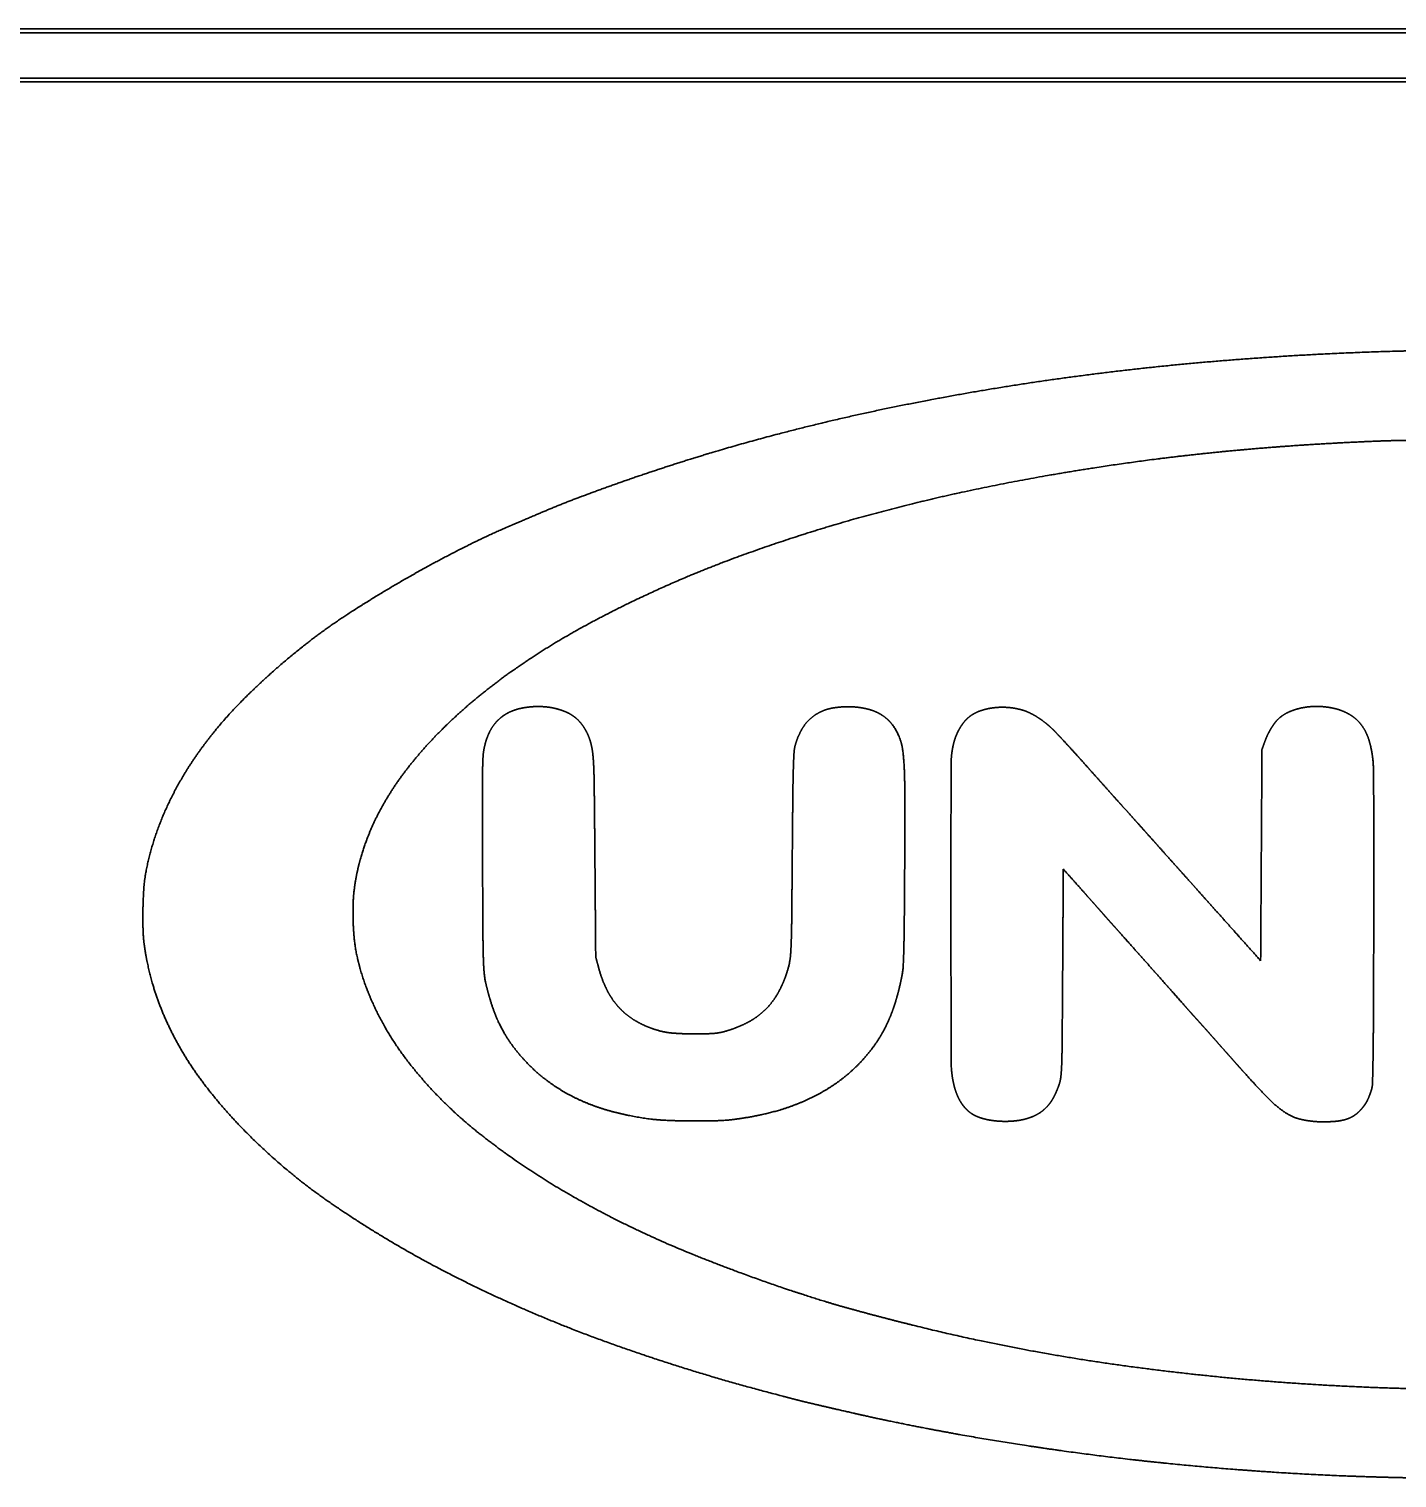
# Model space of a CAD drawing. Extents: x 6336 to 10269, y -393 to 3204.
# Drawn here: x 8707.5 to 8797.9, y 1992.8 to 2088.5 of the extents above; entities that cross this region are included whole.
import ezdxf

# ---------------------------------------------------------------- set-up
doc = ezdxf.new("R2010")
doc.units = 0
doc.header["$LTSCALE"] = 5
doc.layers.add('1', color=7, linetype='CONTINUOUS', true_color=0xffffff)

msp = doc.modelspace()

# ---------------------------------------------------------------- linework, layer by layer
at = {"layer": '1', "color": 7, "linetype": 'Continuous', "lineweight": 35}
for p, q in [((8431.073, 2088.276), (9175.073, 2088.276)), ((8567.073, 2088.526), (9039.073, 2088.526)), ((8567.073, 2085.276), (9039.073, 2085.276)), ((9036.573, 2085.026), (8569.573, 2085.026))]:
    msp.add_line(p, q, dxfattribs=at)
for points, weights, knots in [([(8799.584, 1992.8), (8797.006, 1992.836), (8794.429, 1992.923), (8789.472, 1993.189), (8787.092, 1993.36), (8782.364, 1993.787), (8780.016, 1994.044), (8775.369, 1994.64), (8773.071, 1994.98), (8768.539, 1995.739), (8766.307, 1996.159), (8763.598, 1996.727), (8763.113, 1996.833), (8762.001, 1997.082), (8761.373, 1997.225), (8760.143, 1997.508), (8759.54, 1997.649), (8758.592, 1997.874), (8758.247, 1997.96), (8757.808, 1998.077), (8757.712, 1998.102), (8757.49, 1998.161), (8757.363, 1998.195), (8757.101, 1998.264), (8756.966, 1998.299), (8756.709, 1998.367), (8756.586, 1998.399), (8752.752, 1999.406), (8749.088, 2000.548), (8742.168, 2003.058), (8738.932, 2004.453), (8732.979, 2007.446), (8730.272, 2009.038), (8727.675, 2010.804), (8725.44, 2012.324), (8723.372, 2014.067), (8720.614, 2016.926), (8719.789, 2017.891), (8718.324, 2019.832), (8717.699, 2020.812), (8717.153, 2021.839), (8716.639, 2022.805), (8716.208, 2023.811), (8715.864, 2024.849), (8715.527, 2025.865), (8715.283, 2026.906), (8715.086, 2028.307), (8715.058, 2028.649), (8715.035, 2029.457), (8715.032, 2029.922), (8715.049, 2030.848), (8715.068, 2031.309), (8715.119, 2032.1), (8715.16, 2032.428), (8715.477, 2034.124), (8715.887, 2035.456), (8716.445, 2036.734), (8717.029, 2038.07), (8717.741, 2039.343), (8718.576, 2040.538), (8719.497, 2041.857), (8720.531, 2043.09), (8722.963, 2045.521), (8724.333, 2046.735), (8726.712, 2048.602), (8727.685, 2049.295), (8729.895, 2050.723), (8731.121, 2051.471), (8733.644, 2052.918), (8734.94, 2053.617), (8737.425, 2054.873), (8738.616, 2055.421), (8739.903, 2055.956), (8739.979, 2055.988), (8740.158, 2056.064), (8740.262, 2056.108), (8740.476, 2056.199), (8740.587, 2056.246), (8740.801, 2056.338), (8740.903, 2056.382), (8741.953, 2056.835), (8742.91, 2057.221), (8745.011, 2058.014), (8746.153, 2058.427), (8748.511, 2059.241), (8749.728, 2059.642), (8752.134, 2060.399), (8753.323, 2060.754), (8757.765, 2062.004), (8761.043, 2062.804), (8767.813, 2064.203), (8771.298, 2064.813), (8778.455, 2065.839), (8782.123, 2066.256), (8789.619, 2066.886), (8793.444, 2067.106), (8798.261, 2067.256), (8799.249, 2067.272), (8801.697, 2067.275), (8803.157, 2067.27), (8806.083, 2067.245), (8807.549, 2067.226), (8810.041, 2067.18), (8811.066, 2067.147), (8812.09, 2067.1)], [0.500004854728, 0.499939889506, 0.499939889506, 0.499949469975, 0.499949469975, 0.499945977754, 0.499945977754, 0.499944058016, 0.499944058016, 0.49993518818, 0.49993518818, 0.499997057143, 0.499997057143, 0.50000316295, 0.50000316295, 0.500003481901, 0.500003481901, 0.499974660536, 0.499974660536, 0.500004802087, 0.500004802087, 0.500004844805, 0.500004844805, 0.500004844967, 0.500004844967, 0.500004837447, 0.500004837447, 0.499658046135, 0.499658046135, 0.499425697222, 0.499425697222, 0.499285158924, 0.499285158924, 0.500004854728, 0.498238683279, 0.498238683279, 0.499395042737, 0.499395042737, 0.498971856289, 0.498971856289, 0.500004854728, 0.498818212758, 0.498818212758, 0.500004854728, 0.498645771925, 0.498645771925, 0.499487612502, 0.499487612502, 0.49991562254, 0.49991562254, 0.499916760171, 0.499916760171, 0.499397295812, 0.499397295812, 0.497863105648, 0.497863105648, 0.500004854728, 0.498375725653, 0.498375725653, 0.500004854728, 0.498712341234, 0.498712341234, 0.499407702043, 0.499407702043, 0.499655397407, 0.499655397407, 0.49988774415, 0.49988774415, 0.499890187037, 0.499890187037, 0.499775603889, 0.499775603889, 0.500003518014, 0.500003518014, 0.500004634309, 0.500004634309, 0.500004638885, 0.500004638885, 0.500004505274, 0.500004505274, 0.49991562254, 0.49991562254, 0.499970917309, 0.499970917309, 0.499973244589, 0.499973244589, 0.499966461286, 0.499966461286, 0.499796741532, 0.499796741532, 0.499848360399, 0.499848360399, 0.499860981144, 0.499860981144, 0.499889749567, 0.499889749567, 0.499967615996, 0.499967615996, 0.500000905142, 0.500000905142, 0.500000826871, 0.500000826871, 0.49997285783, 0.49997285783, 0.500004854728], [0, 0, 0, 0, 0.037389, 0.037389, 0.071983, 0.071983, 0.106223, 0.106223, 0.139904, 0.139904, 0.172825, 0.172825, 0.180019, 0.180019, 0.189349, 0.189349, 0.198314, 0.198314, 0.203471, 0.203471, 0.204903, 0.204903, 0.206806, 0.206806, 0.208827, 0.208827, 0.210662, 0.210662, 0.266243, 0.266243, 0.317213, 0.317213, 0.362575, 0.362575, 0.362575, 0.40149, 0.40149, 0.419738, 0.419738, 0.43642, 0.43642, 0.43642, 0.452082, 0.452082, 0.452082, 0.467354, 0.467354, 0.472258, 0.472258, 0.478879, 0.478879, 0.485456, 0.485456, 0.490171, 0.490171, 0.509932, 0.509932, 0.509932, 0.530538, 0.530538, 0.530538, 0.55321, 0.55321, 0.578968, 0.578968, 0.595774, 0.595774, 0.615971, 0.615971, 0.636674, 0.636674, 0.655104, 0.655104, 0.656263, 0.656263, 0.657841, 0.657841, 0.659538, 0.659538, 0.661104, 0.661104, 0.675604, 0.675604, 0.692659, 0.692659, 0.71066, 0.71066, 0.728086, 0.728086, 0.775469, 0.775469, 0.825141, 0.825141, 0.876945, 0.876945, 0.930699, 0.930699, 0.944566, 0.944566, 0.96504, 0.96504, 0.985616, 0.985616, 1, 1, 1, 1]), ([(8796.554, 2061.297), (8795.142, 2061.24), (8793.73, 2061.167), (8790.95, 2060.993), (8789.581, 2060.891), (8786.882, 2060.657), (8785.552, 2060.526), (8782.927, 2060.233), (8781.632, 2060.071), (8777.221, 2059.461), (8774.116, 2058.934), (8768.124, 2057.729), (8765.241, 2057.039), (8759.72, 2055.501), (8757.084, 2054.654), (8752.076, 2052.827), (8749.714, 2051.83), (8746.061, 2050.073), (8744.739, 2049.382), (8742.252, 2047.976), (8741.093, 2047.254), (8738.921, 2045.767), (8737.911, 2045.004), (8736.021, 2043.433), (8735.148, 2042.622), (8733.591, 2041.003), (8732.907, 2040.2), (8731.689, 2038.583), (8731.166, 2037.765), (8730.709, 2036.908), (8730.28, 2036.106), (8729.919, 2035.271), (8729.629, 2034.408), (8729.349, 2033.576), (8729.147, 2032.722), (8728.976, 2031.507), (8728.945, 2031.159), (8728.918, 2030.406), (8728.917, 2030.002), (8728.941, 2029.198), (8728.967, 2028.797), (8729.039, 2028.059), (8729.091, 2027.723), (8729.296, 2026.744), (8729.475, 2026.109), (8729.928, 2024.836), (8730.198, 2024.2), (8730.821, 2022.939), (8731.174, 2022.317), (8731.958, 2021.101), (8732.387, 2020.508), (8734.171, 2018.297), (8735.671, 2016.815), (8737.329, 2015.511), (8739.236, 2014.01), (8741.248, 2012.655), (8745.772, 2010.072), (8748.272, 2008.85), (8753.771, 2006.587), (8756.747, 2005.513), (8760.419, 2004.365), (8761.075, 2004.172), (8762.575, 2003.758), (8763.417, 2003.533), (8765.15, 2003.084), (8766.041, 2002.862), (8767.745, 2002.45), (8768.559, 2002.263), (8772.886, 2001.315), (8776.425, 2000.687), (8783.752, 1999.69), (8787.533, 1999.305), (8795.211, 1998.787), (8799.105, 1998.654), (8806.881, 1998.646), (8810.759, 1998.773), (8815.706, 1999.101), (8816.781, 1999.185), (8819.043, 1999.387), (8820.23, 1999.504), (8822.562, 1999.753), (8823.707, 1999.886), (8825.792, 2000.145), (8826.731, 2000.277), (8827.822, 2000.447), (8827.976, 2000.471), (8828.289, 2000.519), (8828.448, 2000.544), (8828.75, 2000.59), (8828.892, 2000.612), (8829.13, 2000.648), (8829.225, 2000.663), (8829.401, 2000.689), (8829.483, 2000.702), (8829.658, 2000.729), (8829.751, 2000.744), (8829.936, 2000.774), (8830.027, 2000.789), (8830.19, 2000.816), (8830.263, 2000.828), (8831.8, 2001.096), (8833.262, 2001.368), (8836.026, 2001.916), (8837.327, 2002.196), (8839.896, 2002.794), (8841.164, 2003.111), (8843.792, 2003.816), (8845.152, 2004.2), (8846.8, 2004.69), (8847.092, 2004.781), (8847.891, 2005.046), (8848.399, 2005.215), (8849.43, 2005.564), (8849.953, 2005.742), (8850.861, 2006.056), (8851.246, 2006.193), (8852.465, 2006.637), (8853.296, 2006.956), (8854.959, 2007.627), (8855.792, 2007.979), (8857.411, 2008.693), (8858.196, 2009.055), (8859.671, 2009.764), (8860.358, 2010.115), (8861.532, 2010.748), (8862.025, 2011.019), (8862.926, 2011.524), (8863.333, 2011.759), (8864.104, 2012.217), (8864.467, 2012.44), (8865.186, 2012.897), (8865.543, 2013.13), (8867.38, 2014.374), (8868.8, 2015.468), (8870.15, 2016.648), (8871.339, 2017.687), (8872.43, 2018.829), (8873.413, 2020.065), (8874.292, 2021.169), (8875.054, 2022.357), (8875.689, 2023.618), (8876.28, 2024.788), (8876.715, 2026.024), (8877.054, 2027.614), (8877.103, 2027.926), (8877.171, 2028.64), (8877.199, 2029.042), (8877.231, 2029.849), (8877.236, 2030.254), (8877.224, 2030.987), (8877.201, 2031.314), (8877.075, 2032.352), (8876.933, 2033.055), (8876.536, 2034.454), (8876.284, 2035.147), (8875.665, 2036.531), (8875.3, 2037.219), (8874.445, 2038.598), (8873.964, 2039.289), (8873.235, 2040.225), (8873.013, 2040.487), (8872.442, 2041.111), (8872.097, 2041.478), (8871.393, 2042.206), (8871.034, 2042.568), (8870.401, 2043.188), (8870.125, 2043.442), (8867.438, 2045.749), (8864.827, 2047.539), (8862.039, 2049.038), (8858.788, 2050.784), (8855.426, 2052.305), (8848.068, 2055.044), (8844.087, 2056.256), (8835.604, 2058.283), (8831.125, 2059.136), (8826.219, 2059.838), (8825.827, 2059.892), (8825.005, 2060.002), (8824.575, 2060.059), (8823.741, 2060.165), (8823.338, 2060.215), (8822.636, 2060.3), (8822.337, 2060.334), (8821.908, 2060.379), (8821.777, 2060.393), (8821.472, 2060.425), (8821.297, 2060.443), (8820.935, 2060.481), (8820.748, 2060.501), (8820.39, 2060.538), (8820.219, 2060.556), (8819.546, 2060.627), (8819.044, 2060.675), (8817.854, 2060.777), (8817.168, 2060.833), (8815.742, 2060.943), (8815.003, 2060.997), (8813.582, 2061.095), (8812.9, 2061.139), (8811.313, 2061.233), (8810.408, 2061.267), (8807.821, 2061.306), (8806.138, 2061.326), (8802.772, 2061.351), (8801.088, 2061.357), (8798.454, 2061.355), (8797.503, 2061.336), (8796.554, 2061.297)], [0.500015053585, 0.499994982139, 0.499994982139, 0.499991133656, 0.499991133656, 0.499989814174, 0.499989814174, 0.499985934726, 0.499985934726, 0.49985998232, 0.49985998232, 0.499792178492, 0.499792178492, 0.499759872527, 0.499759872527, 0.499610533928, 0.499610533928, 0.499833399569, 0.499833399569, 0.499708136018, 0.499708136018, 0.499654428766, 0.499654428766, 0.499497392663, 0.499497392663, 0.49940965099, 0.49940965099, 0.499020062157, 0.499020062157, 0.500015053585, 0.498865570594, 0.498865570594, 0.500015053585, 0.498587342334, 0.498587342334, 0.49957112869, 0.49957112869, 0.499828816911, 0.499828816911, 0.499827790797, 0.499827790797, 0.499516656832, 0.499516656832, 0.499256250321, 0.499256250321, 0.499440975413, 0.499440975413, 0.499479162028, 0.499479162028, 0.499545435471, 0.499545435471, 0.497903838192, 0.497903838192, 0.500015053585, 0.499104394241, 0.499104394241, 0.499328244641, 0.499328244641, 0.499696040432, 0.499696040432, 0.499968440078, 0.499968440078, 0.500003923171, 0.500003923171, 0.500004263748, 0.500004263748, 0.499996085849, 0.499996085849, 0.49974629606, 0.49974629606, 0.499822731176, 0.499822731176, 0.499831325625, 0.499831325625, 0.499826694664, 0.499826694664, 0.499992812206, 0.499992812206, 0.50000289248, 0.50000289248, 0.500002542627, 0.500002542627, 0.499975332781, 0.499975332781, 0.500015016453, 0.500015016453, 0.500015023053, 0.500015023053, 0.500015023053, 0.500015023053, 0.500014739845, 0.500014739845, 0.500013372375, 0.500013372375, 0.500014319963, 0.500014319963, 0.500014310139, 0.500014310139, 0.500012254578, 0.500012254578, 0.499991941327, 0.499991941327, 0.499970217649, 0.499970217649, 0.499968138593, 0.499968138593, 0.499985705176, 0.499985705176, 0.499976039693, 0.499976039693, 0.500013351135, 0.500013351135, 0.500012964928, 0.500012964928, 0.500002818337, 0.500002818337, 0.499968250367, 0.499968250367, 0.499972505605, 0.499972505605, 0.499969460063, 0.499969460063, 0.499924472733, 0.499924472733, 0.500005370953, 0.500005370953, 0.499986921914, 0.499986921914, 0.499979127585, 0.499979127585, 0.499979156941, 0.499979156941, 0.499382797305, 0.499382797305, 0.500015053585, 0.498661339437, 0.498661339437, 0.500015053585, 0.498263648704, 0.498263648704, 0.500015053585, 0.497268207412, 0.497268207412, 0.499470328466, 0.499470328466, 0.499884539177, 0.499884539177, 0.499884371268, 0.499884371268, 0.499553250721, 0.499553250721, 0.499009188228, 0.499009188228, 0.499157213458, 0.499157213458, 0.499258090394, 0.499258090394, 0.499541361302, 0.499541361302, 0.499749044792, 0.499749044792, 0.499985731709, 0.499985731709, 0.499984552931, 0.499984552931, 0.499832430251, 0.499832430251, 0.498066612837, 0.498066612837, 0.500015053585, 0.499237590814, 0.499237590814, 0.499396580703, 0.499396580703, 0.49965779835, 0.49965779835, 0.500012006144, 0.500012006144, 0.500013306096, 0.500013306096, 0.500013273565, 0.500013273565, 0.500004735863, 0.500004735863, 0.500015053062, 0.500015053062, 0.500015053488, 0.500015053488, 0.500015053488, 0.500015053488, 0.500015053414, 0.500015053414, 0.499998672261, 0.499998672261, 0.500012373498, 0.500012373498, 0.500012429345, 0.500012429345, 0.500010809798, 0.500010809798, 0.499935737658, 0.499935737658, 0.500012455732, 0.500012455732, 0.500012303539, 0.500012303539, 0.499948564768, 0.499948564768, 0.500015053585], [0, 0, 0, 0, 0.012665, 0.012665, 0.024966, 0.024966, 0.036942, 0.036942, 0.048635, 0.048635, 0.076842, 0.076842, 0.103381, 0.103381, 0.128152, 0.128152, 0.151074, 0.151074, 0.164403, 0.164403, 0.176607, 0.176607, 0.187907, 0.187907, 0.198535, 0.198535, 0.207926, 0.207926, 0.216555, 0.216555, 0.216555, 0.224626, 0.224626, 0.224626, 0.23239, 0.23239, 0.235475, 0.235475, 0.239042, 0.239042, 0.242584, 0.242584, 0.245586, 0.245586, 0.251397, 0.251397, 0.257476, 0.257476, 0.263763, 0.263763, 0.270183, 0.270183, 0.288624, 0.288624, 0.288624, 0.309797, 0.309797, 0.334047, 0.334047, 0.361595, 0.361595, 0.367551, 0.367551, 0.375145, 0.375145, 0.383138, 0.383138, 0.390412, 0.390412, 0.42169, 0.42169, 0.454748, 0.454748, 0.488626, 0.488626, 0.522352, 0.522352, 0.531724, 0.531724, 0.542092, 0.542092, 0.55211, 0.55211, 0.560354, 0.560354, 0.561707, 0.561707, 0.563106, 0.563106, 0.564359, 0.564359, 0.565193, 0.565193, 0.56591, 0.56591, 0.566734, 0.566734, 0.567535, 0.567535, 0.568174, 0.568174, 0.581097, 0.581097, 0.592661, 0.592661, 0.604017, 0.604017, 0.616298, 0.616298, 0.618954, 0.618954, 0.62361, 0.62361, 0.62841, 0.62841, 0.631956, 0.631956, 0.639685, 0.639685, 0.647538, 0.647538, 0.65505, 0.65505, 0.661747, 0.661747, 0.666633, 0.666633, 0.670716, 0.670716, 0.674415, 0.674415, 0.678115, 0.678115, 0.693659, 0.693659, 0.693659, 0.707314, 0.707314, 0.707314, 0.719476, 0.719476, 0.719476, 0.730706, 0.730706, 0.733409, 0.733409, 0.736851, 0.736851, 0.74032, 0.74032, 0.743122, 0.743122, 0.749243, 0.749243, 0.755517, 0.755517, 0.762144, 0.762144, 0.769302, 0.769302, 0.772217, 0.772217, 0.776488, 0.776488, 0.780819, 0.780819, 0.784005, 0.784005, 0.810766, 0.810766, 0.810766, 0.84191, 0.84191, 0.87699, 0.87699, 0.915404, 0.915404, 0.918736, 0.918736, 0.922391, 0.922391, 0.925813, 0.925813, 0.928347, 0.928347, 0.929451, 0.929451, 0.930933, 0.930933, 0.932517, 0.932517, 0.933964, 0.933964, 0.938218, 0.938218, 0.944019, 0.944019, 0.95026, 0.95026, 0.95602, 0.95602, 0.963647, 0.963647, 0.977814, 0.977814, 0.991997, 0.991997, 1, 1, 1, 1]), ([(8744.957, 2027.22), (8745.031, 2026.949), (8745.104, 2026.678), (8745.317, 2025.894), (8745.512, 2025.398), (8745.759, 2024.927), (8745.983, 2024.501), (8746.267, 2024.111), (8746.605, 2023.768), (8746.94, 2023.428), (8747.322, 2023.141), (8747.742, 2022.914), (8748.199, 2022.667), (8748.681, 2022.475), (8749.183, 2022.339), (8749.467, 2022.262), (8749.757, 2022.213), (8750.481, 2022.159), (8750.913, 2022.141), (8751.775, 2022.132), (8752.204, 2022.141), (8752.633, 2022.163), (8752.912, 2022.178), (8753.188, 2022.222), (8753.458, 2022.295), (8754, 2022.441), (8754.522, 2022.647), (8755.018, 2022.908), (8755.463, 2023.143), (8755.868, 2023.444), (8756.221, 2023.802), (8756.576, 2024.162), (8756.873, 2024.572), (8757.103, 2025.022), (8757.361, 2025.526), (8757.563, 2026.054), (8757.707, 2026.602), (8757.761, 2026.807), (8757.798, 2027.016), (8757.846, 2027.522), (8757.865, 2027.816), (8757.892, 2028.639), (8757.903, 2029.166), (8757.922, 2031.127), (8757.934, 2032.56), (8757.956, 2035.272), (8757.968, 2036.549), (8757.987, 2038.429), (8757.998, 2039.031), (8758.024, 2039.989), (8758.039, 2040.344), (8758.059, 2040.699), (8758.069, 2040.873), (8758.096, 2041.045), (8758.141, 2041.213), (8758.253, 2041.631), (8758.426, 2042.026), (8758.656, 2042.392), (8758.863, 2042.719), (8759.134, 2042.996), (8759.456, 2043.209), (8759.792, 2043.431), (8760.165, 2043.582), (8760.56, 2043.656), (8761.024, 2043.743), (8761.496, 2043.772), (8761.967, 2043.744), (8762.341, 2043.722), (8762.711, 2043.659), (8763.072, 2043.558), (8763.385, 2043.47), (8763.68, 2043.332), (8763.948, 2043.147), (8764.204, 2042.971), (8764.426, 2042.753), (8764.606, 2042.499), (8764.8, 2042.227), (8764.954, 2041.929), (8765.065, 2041.613), (8765.16, 2041.343), (8765.224, 2041.063), (8765.257, 2040.778), (8765.305, 2040.372), (8765.335, 2039.964), (8765.375, 2038.874), (8765.387, 2038.192), (8765.385, 2036.056), (8765.38, 2034.602), (8765.365, 2031.992), (8765.356, 2030.838), (8765.341, 2029.057), (8765.331, 2028.432), (8765.307, 2027.416), (8765.293, 2027.025), (8765.266, 2026.433), (8765.242, 2026.233), (8765.082, 2025.4), (8764.925, 2024.774), (8764.565, 2023.615), (8764.353, 2023.089), (8764.098, 2022.583), (8763.856, 2022.102), (8763.572, 2021.644), (8763.249, 2021.213), (8762.913, 2020.764), (8762.542, 2020.343), (8762.14, 2019.952), (8761.654, 2019.479), (8761.125, 2019.055), (8760.558, 2018.685), (8759.967, 2018.299), (8759.346, 2017.965), (8758.699, 2017.686), (8758.005, 2017.386), (8757.29, 2017.143), (8755.76, 2016.754), (8754.952, 2016.6), (8753.744, 2016.446), (8753.35, 2016.416), (8752.394, 2016.389), (8751.833, 2016.383), (8750.709, 2016.392), (8750.146, 2016.406), (8749.182, 2016.448), (8748.781, 2016.484), (8747.583, 2016.65), (8746.792, 2016.81), (8745.302, 2017.208), (8744.61, 2017.455), (8743.94, 2017.757), (8743.311, 2018.041), (8742.709, 2018.379), (8742.139, 2018.768), (8741.58, 2019.149), (8741.059, 2019.581), (8740.581, 2020.059), (8740.212, 2020.428), (8739.868, 2020.821), (8739.255, 2021.624), (8738.991, 2022.035), (8738.762, 2022.466), (8738.525, 2022.912), (8738.324, 2023.375), (8737.974, 2024.393), (8737.817, 2024.942), (8737.639, 2025.726), (8737.604, 2025.957), (8737.558, 2026.508), (8737.541, 2026.827), (8737.517, 2027.711), (8737.507, 2028.275), (8737.495, 2030.332), (8737.487, 2031.823), (8737.474, 2034.668), (8737.47, 2036.022), (8737.465, 2038.009), (8737.468, 2038.643), (8737.482, 2039.65), (8737.493, 2040.024), (8737.519, 2040.607), (8737.545, 2040.814), (8737.586, 2041.02), (8737.642, 2041.296), (8737.723, 2041.567), (8737.827, 2041.83), (8737.922, 2042.068), (8738.044, 2042.293), (8738.193, 2042.501), (8738.332, 2042.697), (8738.496, 2042.874), (8738.682, 2043.027), (8738.866, 2043.18), (8739.07, 2043.308), (8739.288, 2043.408), (8739.499, 2043.505), (8739.72, 2043.579), (8739.947, 2043.631), (8740.201, 2043.689), (8740.459, 2043.728), (8740.986, 2043.77), (8741.255, 2043.771), (8741.522, 2043.754), (8741.776, 2043.738), (8742.027, 2043.701), (8742.275, 2043.642)], [0.500876004225, 0.500876004225, 0.500876004225, 0.498897374279, 0.498897374279, 0.500876004225, 0.497265403073, 0.497265403073, 0.500876004225, 0.497171289844, 0.497171289844, 0.500876004225, 0.498659277689, 0.498659277689, 0.500876004225, 0.499351743704, 0.499351743704, 0.500710275423, 0.500710275423, 0.500715429897, 0.500715429897, 0.500876004225, 0.498993325374, 0.498993325374, 0.500876004225, 0.498836186424, 0.498836186424, 0.500876004225, 0.496955083106, 0.496955083106, 0.500876004225, 0.49699535536, 0.49699535536, 0.500876004225, 0.498923705286, 0.498923705286, 0.500876004225, 0.499772493153, 0.499772493153, 0.50071466295, 0.50071466295, 0.500854791467, 0.500854791467, 0.50087588473, 0.50087588473, 0.500875799255, 0.500875799255, 0.500864156417, 0.500864156417, 0.500840055571, 0.500840055571, 0.500876004225, 0.499125672694, 0.499125672694, 0.500876004225, 0.497083774111, 0.497083774111, 0.500876004225, 0.493420382516, 0.493420382516, 0.500876004225, 0.494235074798, 0.494235074798, 0.500876004225, 0.498382948317, 0.498382948317, 0.500876004225, 0.498962126485, 0.498962126485, 0.500876004225, 0.496379744625, 0.496379744625, 0.500876004225, 0.495756064498, 0.495756064498, 0.500876004225, 0.497617904073, 0.497617904073, 0.500876004225, 0.498809131072, 0.498809131072, 0.500876004225, 0.500614553111, 0.500614553111, 0.500818273035, 0.500818273035, 0.500875031292, 0.500875031292, 0.500875689027, 0.500875689027, 0.500866662951, 0.500866662951, 0.500853539022, 0.500853539022, 0.500025748754, 0.500025748754, 0.500354846439, 0.500354846439, 0.499735799329, 0.499735799329, 0.500876004225, 0.499575250634, 0.499575250634, 0.500876004225, 0.499861978059, 0.499861978059, 0.500876004225, 0.499321388682, 0.499321388682, 0.500876004225, 0.499654191283, 0.499654191283, 0.500876004225, 0.499828103838, 0.499828103838, 0.50025015359, 0.50025015359, 0.500471182402, 0.500471182402, 0.500823192396, 0.500823192396, 0.500822752062, 0.500822752062, 0.500501920414, 0.500501920414, 0.500243849881, 0.500243849881, 0.499770217283, 0.499770217283, 0.500876004225, 0.499597081835, 0.499597081835, 0.500876004225, 0.499429709164, 0.499429709164, 0.500876004225, 0.500129642074, 0.500129642074, 0.499759020904, 0.499759020904, 0.500876004225, 0.499849842977, 0.499849842977, 0.500387127812, 0.500387127812, 0.500053068073, 0.500053068073, 0.500745843614, 0.500745843614, 0.50085789086, 0.50085789086, 0.500875888652, 0.500875888652, 0.50087582225, 0.50087582225, 0.500865158165, 0.500865158165, 0.500836390085, 0.500836390085, 0.499874144524, 0.499874144524, 0.500876004225, 0.499541236856, 0.499541236856, 0.500876004225, 0.498461210072, 0.498461210072, 0.500876004225, 0.498064982356, 0.498064982356, 0.500876004225, 0.49799986024, 0.49799986024, 0.500876004225, 0.499115372997, 0.499115372997, 0.500876004225, 0.499992417819, 0.499992417819, 0.500030356554, 0.500030356554, 0.500876004225, 0.499706270893, 0.499706270893, 0.500876004225], [0, 0, 0, 0, 0.008245, 0.008245, 0.023802, 0.023802, 0.023802, 0.03779, 0.03779, 0.03779, 0.051543, 0.051543, 0.051543, 0.066442, 0.066442, 0.066442, 0.07486, 0.07486, 0.087213, 0.087213, 0.099486, 0.099486, 0.099486, 0.107446, 0.107446, 0.107446, 0.12335, 0.12335, 0.12335, 0.137519, 0.137519, 0.137519, 0.151631, 0.151631, 0.151631, 0.167373, 0.167373, 0.167373, 0.173264, 0.173264, 0.181454, 0.181454, 0.196081, 0.196081, 0.23584, 0.23584, 0.27128, 0.27128, 0.287977, 0.287977, 0.297843, 0.297843, 0.297843, 0.302654, 0.302654, 0.302654, 0.314502, 0.314502, 0.314502, 0.32496, 0.32496, 0.32496, 0.33568, 0.33568, 0.33568, 0.34821, 0.34821, 0.34821, 0.358115, 0.358115, 0.358115, 0.36664, 0.36664, 0.36664, 0.3747, 0.3747, 0.3747, 0.383321, 0.383321, 0.383321, 0.390676, 0.390676, 0.390676, 0.401166, 0.401166, 0.418632, 0.418632, 0.455912, 0.455912, 0.485507, 0.485507, 0.501535, 0.501535, 0.511556, 0.511556, 0.516713, 0.516713, 0.533228, 0.533228, 0.547688, 0.547688, 0.547688, 0.561381, 0.561381, 0.561381, 0.575622, 0.575622, 0.575622, 0.59277, 0.59277, 0.59277, 0.610571, 0.610571, 0.610571, 0.629597, 0.629597, 0.650301, 0.650301, 0.66023, 0.66023, 0.674336, 0.674336, 0.68848, 0.68848, 0.698589, 0.698589, 0.718823, 0.718823, 0.737219, 0.737219, 0.737219, 0.754447, 0.754447, 0.754447, 0.77128, 0.77128, 0.77128, 0.784257, 0.784257, 0.796367, 0.796367, 0.796367, 0.808857, 0.808857, 0.822978, 0.822978, 0.828732, 0.828732, 0.836621, 0.836621, 0.850552, 0.850552, 0.887356, 0.887356, 0.920752, 0.920752, 0.936385, 0.936385, 0.94561, 0.94561, 0.950764, 0.950764, 0.950764, 0.957701, 0.957701, 0.957701, 0.963959, 0.963959, 0.963959, 0.969811, 0.969811, 0.969811, 0.975607, 0.975607, 0.975607, 0.981208, 0.981208, 0.981208, 0.987479, 0.987479, 0.993915, 0.993915, 0.993915, 1, 1, 1, 1]), ([(8788.981, 2040.936), (8789.048, 2041.12), (8789.115, 2041.303), (8789.237, 2041.639), (8789.3, 2041.788), (8789.442, 2042.079), (8789.519, 2042.22), (8789.683, 2042.484), (8789.767, 2042.607), (8789.859, 2042.724), (8789.934, 2042.821), (8790.019, 2042.91), (8790.111, 2042.991), (8790.32, 2043.174), (8790.556, 2043.322), (8790.812, 2043.429), (8791.102, 2043.551), (8791.404, 2043.641), (8791.714, 2043.696), (8792.048, 2043.756), (8792.385, 2043.782), (8792.724, 2043.772), (8793.067, 2043.763), (8793.408, 2043.72), (8793.743, 2043.644), (8794.102, 2043.562), (8794.445, 2043.428), (8794.764, 2043.244), (8795.057, 2043.075), (8795.312, 2042.853), (8795.519, 2042.585), (8795.742, 2042.298), (8795.911, 2041.976), (8796.022, 2041.629), (8796.156, 2041.21), (8796.248, 2040.781), (8796.325, 2040.098), (8796.341, 2039.85), (8796.353, 2038.825), (8796.359, 2038.048), (8796.371, 2036.182), (8796.373, 2035.093), (8796.372, 2032.392), (8796.369, 2030.78), (8796.359, 2027.196), (8796.352, 2025.225), (8796.34, 2022.347), (8796.332, 2021.44), (8796.31, 2019.985), (8796.298, 2019.438), (8796.283, 2018.892), (8796.279, 2018.73), (8796.252, 2018.57), (8796.204, 2018.415), (8796.158, 2018.269), (8796.107, 2018.126), (8796.003, 2017.866), (8795.948, 2017.751), (8795.826, 2017.535), (8795.759, 2017.434), (8795.603, 2017.233), (8795.516, 2017.132), (8795.423, 2017.036), (8795.298, 2016.907), (8795.157, 2016.795), (8795.002, 2016.703), (8794.844, 2016.609), (8794.676, 2016.536), (8794.499, 2016.485), (8794.289, 2016.423), (8794.074, 2016.383), (8793.856, 2016.364), (8793.571, 2016.34), (8793.284, 2016.328), (8792.526, 2016.33), (8792.057, 2016.382), (8791.597, 2016.483), (8791.212, 2016.568), (8790.85, 2016.722), (8790.522, 2016.94), (8790.096, 2017.224), (8789.704, 2017.552), (8789.35, 2017.922), (8788.678, 2018.624), (8788.019, 2019.339), (8787.322, 2020.125), (8787.269, 2020.185), (8787.108, 2020.366), (8787, 2020.489), (8786.763, 2020.756), (8786.635, 2020.901), (8786.371, 2021.199), (8786.235, 2021.352), (8785.96, 2021.663), (8785.821, 2021.82), (8785.541, 2022.135), (8785.401, 2022.293), (8785.137, 2022.588), (8785.014, 2022.726), (8784.814, 2022.948), (8784.738, 2023.033), (8784.601, 2023.183), (8784.54, 2023.25), (8784.414, 2023.389), (8784.35, 2023.461), (8784.225, 2023.6), (8784.166, 2023.667), (8784.064, 2023.782), (8784.022, 2023.83), (8783.798, 2024.088), (8783.615, 2024.297), (8782.815, 2025.198), (8782.198, 2025.893), (8780.962, 2027.285), (8780.342, 2027.982), (8779.55, 2028.873), (8779.378, 2029.065), (8779.148, 2029.317), (8779.092, 2029.379), (8778.976, 2029.508), (8778.916, 2029.575), (8778.799, 2029.706), (8778.742, 2029.769), (8778.644, 2029.88), (8778.603, 2029.928), (8778.508, 2030.037), (8778.455, 2030.098), (8778.275, 2030.301), (8778.148, 2030.444), (8777.871, 2030.758), (8777.72, 2030.928), (8777.406, 2031.281), (8777.243, 2031.464), (8776.671, 2032.107), (8776.262, 2032.566), (8775.853, 2033.026)], [0.500858098164, 0.500858098164, 0.500858098164, 0.500430507516, 0.500430507516, 0.500427293935, 0.500427293935, 0.500373129953, 0.500373129953, 0.500858098164, 0.499345697119, 0.499345697119, 0.500858098164, 0.49654489067, 0.49654489067, 0.500858098164, 0.498844135975, 0.498844135975, 0.500858098164, 0.499105785369, 0.499105785369, 0.500858098164, 0.499250111992, 0.499250111992, 0.500858098164, 0.497128318176, 0.497128318176, 0.500858098164, 0.494554671522, 0.494554671522, 0.500858098164, 0.495788853134, 0.495788853134, 0.500858098164, 0.499237418606, 0.499237418606, 0.500431621003, 0.500431621003, 0.500856815305, 0.500856815305, 0.500856262382, 0.500856262382, 0.500857905589, 0.500857905589, 0.500858022322, 0.500858022322, 0.500853215424, 0.500853215424, 0.500851289737, 0.500851289737, 0.500858098164, 0.497719316863, 0.497719316863, 0.500858098164, 0.500601284142, 0.500601284142, 0.500101968869, 0.500101968869, 0.499990615516, 0.499990615516, 0.50037118653, 0.50037118653, 0.500858098164, 0.497873071639, 0.497873071639, 0.500858098164, 0.498214945858, 0.498214945858, 0.500858098164, 0.499228227657, 0.499228227657, 0.500858098164, 0.500526256857, 0.500526256857, 0.498944217652, 0.498944217652, 0.500858098164, 0.49517839807, 0.49517839807, 0.500858098164, 0.498823199917, 0.498823199917, 0.500858098164, 0.500798919748, 0.500798919748, 0.500858070915, 0.500858070915, 0.500858097641, 0.500858097641, 0.500858097481, 0.500858097481, 0.500858097678, 0.500858097678, 0.500857899079, 0.500857899079, 0.500857904151, 0.500857904151, 0.500857911284, 0.500857911284, 0.500855195053, 0.500855195053, 0.500857009148, 0.500857009148, 0.500857380022, 0.500857380022, 0.500857366105, 0.500857366105, 0.500853153836, 0.500853153836, 0.500853255069, 0.500853255069, 0.500858087051, 0.500858087051, 0.500858088548, 0.500858088548, 0.500852239215, 0.500852239215, 0.500856846582, 0.500856846582, 0.500857359096, 0.500857359096, 0.50085734356, 0.50085734356, 0.500853813458, 0.500853813458, 0.500854216256, 0.500854216256, 0.500858056426, 0.500858056426, 0.500858033573, 0.500858033573, 0.50085805676, 0.50085805676, 0.500858098164, 0.500858098164, 0.500858098164], [0, 0, 0, 0, 0.010284, 0.010284, 0.018797, 0.018797, 0.027292, 0.027292, 0.035103, 0.035103, 0.035103, 0.041538, 0.041538, 0.041538, 0.05596, 0.05596, 0.05596, 0.072244, 0.072244, 0.072244, 0.089691, 0.089691, 0.089691, 0.10733, 0.10733, 0.10733, 0.126098, 0.126098, 0.126098, 0.143115, 0.143115, 0.143115, 0.161239, 0.161239, 0.161239, 0.183067, 0.183067, 0.195361, 0.195361, 0.233925, 0.233925, 0.287956, 0.287956, 0.367925, 0.367925, 0.465726, 0.465726, 0.510734, 0.510734, 0.537875, 0.537875, 0.537875, 0.545862, 0.545862, 0.545862, 0.553382, 0.553382, 0.559644, 0.559644, 0.565591, 0.565591, 0.572132, 0.572132, 0.572132, 0.580913, 0.580913, 0.580913, 0.589824, 0.589824, 0.589824, 0.600407, 0.600407, 0.600407, 0.614262, 0.614262, 0.63696, 0.63696, 0.63696, 0.655707, 0.655707, 0.655707, 0.679959, 0.679959, 0.679959, 0.726033, 0.726033, 0.729783, 0.729783, 0.737536, 0.737536, 0.746714, 0.746714, 0.756406, 0.756406, 0.766373, 0.766373, 0.776377, 0.776377, 0.785136, 0.785136, 0.79053, 0.79053, 0.794813, 0.794813, 0.799405, 0.799405, 0.803638, 0.803638, 0.806687, 0.806687, 0.819834, 0.819834, 0.863827, 0.863827, 0.908076, 0.908076, 0.920302, 0.920302, 0.924239, 0.924239, 0.928537, 0.928537, 0.932557, 0.932557, 0.935544, 0.935544, 0.939391, 0.939391, 0.948441, 0.948441, 0.959223, 0.959223, 0.970838, 0.970838, 1, 1, 1, 1]), ([(8742.275, 2043.642), (8742.515, 2043.586), (8742.75, 2043.509), (8742.977, 2043.413), (8743.177, 2043.329), (8743.365, 2043.221), (8743.539, 2043.09), (8743.708, 2042.964), (8743.859, 2042.817), (8743.99, 2042.652), (8744.131, 2042.473), (8744.254, 2042.281), (8744.357, 2042.078), (8744.485, 2041.825), (8744.583, 2041.559), (8744.65, 2041.284), (8744.723, 2040.979), (8744.771, 2040.668), (8744.828, 2039.815), (8744.849, 2039.274), (8744.874, 2037.125), (8744.89, 2035.517), (8744.921, 2031.68), (8744.939, 2029.45), (8744.957, 2027.22)], [0.500876004225, 0.499707998592, 0.499707998592, 0.500876004225, 0.498364411939, 0.498364411939, 0.500876004225, 0.49815001611, 0.49815001611, 0.500876004225, 0.499178264818, 0.499178264818, 0.500876004225, 0.498628391058, 0.498628391058, 0.500876004225, 0.499667940218, 0.499667940218, 0.500749085421, 0.500749085421, 0.500875521714, 0.500875521714, 0.500876004225, 0.500876004225, 0.500876004225], [0, 0, 0, 0, 0.042759, 0.042759, 0.042759, 0.080227, 0.080227, 0.080227, 0.116374, 0.116374, 0.116374, 0.155328, 0.155328, 0.155328, 0.203543, 0.203543, 0.203543, 0.256854, 0.256854, 0.348682, 0.348682, 0.621602, 0.621602, 1, 1, 1, 1]), ([(8775.853, 2033.026), (8775.838, 2030.746), (8775.824, 2028.466), (8775.8, 2024.683), (8775.789, 2023.179), (8775.773, 2021.166), (8775.763, 2020.657), (8775.739, 2019.873), (8775.721, 2019.599), (8775.693, 2019.325), (8775.675, 2019.145), (8775.636, 2018.968), (8775.577, 2018.796), (8775.48, 2018.513), (8775.362, 2018.237), (8775.225, 2017.971), (8775.109, 2017.748), (8774.967, 2017.542), (8774.799, 2017.355), (8774.645, 2017.182), (8774.467, 2017.032), (8774.271, 2016.908), (8774.063, 2016.778), (8773.841, 2016.673), (8773.609, 2016.594), (8773.339, 2016.503), (8773.06, 2016.44), (8772.777, 2016.406), (8772.464, 2016.368), (8772.149, 2016.354), (8771.521, 2016.372), (8771.211, 2016.405), (8770.904, 2016.461), (8770.634, 2016.511), (8770.371, 2016.59), (8770.118, 2016.697), (8769.925, 2016.78), (8769.746, 2016.892), (8769.587, 2017.03), (8769.419, 2017.175), (8769.271, 2017.342), (8769.147, 2017.526), (8769.009, 2017.731), (8768.895, 2017.95), (8768.808, 2018.181), (8768.709, 2018.442), (8768.632, 2018.71), (8768.577, 2018.983), (8768.488, 2019.421), (8768.443, 2019.866), (8768.442, 2020.314), (8768.434, 2023.575), (8768.43, 2026.836), (8768.429, 2033.365), (8768.431, 2036.634), (8768.436, 2039.902), (8768.436, 2040.332), (8768.481, 2040.759), (8768.57, 2041.179), (8768.612, 2041.377), (8768.669, 2041.571), (8768.74, 2041.76), (8768.811, 2041.947), (8768.896, 2042.128), (8768.995, 2042.301), (8769.088, 2042.464), (8769.194, 2042.619), (8769.313, 2042.764), (8769.419, 2042.894), (8769.54, 2043.01), (8769.673, 2043.112), (8769.88, 2043.269), (8770.109, 2043.392), (8770.355, 2043.477), (8770.635, 2043.575), (8770.924, 2043.643), (8771.219, 2043.68), (8771.534, 2043.72), (8771.851, 2043.729), (8772.168, 2043.707), (8772.483, 2043.685), (8772.796, 2043.631), (8773.101, 2043.547)], [0.500858098164, 0.500858098164, 0.500858098164, 0.500858007235, 0.500858007235, 0.500834931209, 0.500834931209, 0.500658219589, 0.500658219589, 0.500858098164, 0.498661085244, 0.498661085244, 0.500858098164, 0.499946642192, 0.499946642192, 0.500858098164, 0.498220622777, 0.498220622777, 0.500858098164, 0.497591867302, 0.497591867302, 0.500858098164, 0.498518527691, 0.498518527691, 0.500858098164, 0.499127457575, 0.499127457575, 0.500858098164, 0.499916858624, 0.499916858624, 0.49990193934, 0.49990193934, 0.500858098164, 0.498799500191, 0.498799500191, 0.500858098164, 0.496832767595, 0.496832767595, 0.500858098164, 0.497964701348, 0.497964701348, 0.500858098164, 0.498610179869, 0.498610179869, 0.500858098164, 0.499777792076, 0.499777792076, 0.500858098164, 0.499221778643, 0.499221778643, 0.500858098164, 0.500857950017, 0.500857950017, 0.500857962331, 0.500857962331, 0.500858098164, 0.499066658763, 0.499066658763, 0.500858098164, 0.499896080559, 0.499896080559, 0.500858098164, 0.49981750656, 0.49981750656, 0.500858098164, 0.499691081162, 0.499691081162, 0.500858098164, 0.49854683119, 0.49854683119, 0.500858098164, 0.496753676661, 0.496753676661, 0.500858098164, 0.499032671346, 0.499032671346, 0.500858098164, 0.499240629344, 0.499240629344, 0.500858098164, 0.499218153761, 0.499218153761, 0.500858098164], [0, 0, 0, 0, 0.137258, 0.137258, 0.227768, 0.227768, 0.258437, 0.258437, 0.274985, 0.274985, 0.274985, 0.285846, 0.285846, 0.285846, 0.303761, 0.303761, 0.303761, 0.318686, 0.318686, 0.318686, 0.332411, 0.332411, 0.332411, 0.346841, 0.346841, 0.346841, 0.363561, 0.363561, 0.363561, 0.382025, 0.382025, 0.400245, 0.400245, 0.400245, 0.416218, 0.416218, 0.416218, 0.428373, 0.428373, 0.428373, 0.441129, 0.441129, 0.441129, 0.455227, 0.455227, 0.455227, 0.471115, 0.471115, 0.471115, 0.496514, 0.496514, 0.496514, 0.681711, 0.681711, 0.867328, 0.867328, 0.867328, 0.891628, 0.891628, 0.891628, 0.903057, 0.903057, 0.903057, 0.914315, 0.914315, 0.914315, 0.924867, 0.924867, 0.924867, 0.934246, 0.934246, 0.934246, 0.948671, 0.948671, 0.948671, 0.965102, 0.965102, 0.965102, 0.9826, 0.9826, 0.9826, 1, 1, 1, 1]), ([(8773.101, 2043.547), (8773.261, 2043.503), (8773.417, 2043.446), (8773.738, 2043.296), (8773.905, 2043.208), (8774.24, 2043.003), (8774.408, 2042.888), (8774.739, 2042.635), (8774.901, 2042.499), (8775.156, 2042.263), (8775.252, 2042.167), (8775.533, 2041.871), (8775.718, 2041.673), (8776.121, 2041.239), (8776.338, 2041.003), (8776.78, 2040.516), (8777.005, 2040.266), (8777.467, 2039.748), (8777.705, 2039.481), (8778.198, 2038.928), (8778.454, 2038.642), (8778.945, 2038.093), (8779.18, 2037.83), (8779.585, 2037.378), (8779.755, 2037.188), (8780.086, 2036.821), (8780.246, 2036.643), (8780.606, 2036.241), (8780.806, 2036.018), (8781.213, 2035.564), (8781.419, 2035.334), (8781.804, 2034.903), (8781.983, 2034.703), (8782.492, 2034.133), (8782.821, 2033.763), (8783.407, 2033.107), (8783.664, 2032.82), (8784.236, 2032.179), (8784.552, 2031.826), (8785.478, 2030.79), (8786.089, 2030.108), (8787.43, 2028.609), (8788.16, 2027.792), (8788.891, 2026.975)], [0.500858098164, 0.499713967278, 0.499713967278, 0.500324890106, 0.500324890106, 0.500394849248, 0.500394849248, 0.500489252346, 0.500489252346, 0.500678750926, 0.500678750926, 0.500853984259, 0.500853984259, 0.500852937095, 0.500852937095, 0.50085424839, 0.50085424839, 0.500858054056, 0.500858054056, 0.500858068994, 0.500858068994, 0.500858068433, 0.500858068433, 0.500857897618, 0.500857897618, 0.500858009682, 0.500858009682, 0.500858074812, 0.500858074812, 0.500858075061, 0.500858075061, 0.500858045433, 0.500858045433, 0.500858095077, 0.500858095077, 0.500858084699, 0.500858084699, 0.500858092389, 0.500858092389, 0.500858098014, 0.500858098014, 0.500858098164, 0.500858098164, 0.500858098164], [0, 0, 0, 0, 0.021718, 0.021718, 0.046359, 0.046359, 0.072997, 0.072997, 0.100643, 0.100643, 0.118356, 0.118356, 0.15377, 0.15377, 0.195594, 0.195594, 0.23951, 0.23951, 0.286137, 0.286137, 0.33612, 0.33612, 0.382187, 0.382187, 0.41534, 0.41534, 0.446585, 0.446585, 0.485727, 0.485727, 0.526015, 0.526015, 0.561101, 0.561101, 0.625625, 0.625625, 0.675878, 0.675878, 0.737688, 0.737688, 0.857038, 0.857038, 1, 1, 1, 1])]:
    msp.add_rational_spline(points, weights, degree=3, knots=knots, dxfattribs=at)
msp.add_open_spline([(8788.891, 2026.975), (8788.906, 2029.302), (8788.921, 2031.629), (8788.951, 2036.283), (8788.966, 2038.61), (8788.981, 2040.936)], degree=3, knots=[0, 0, 0, 0, 0.5, 0.5, 1, 1, 1, 1], dxfattribs=at)

doc.saveas('drawing.dxf')
